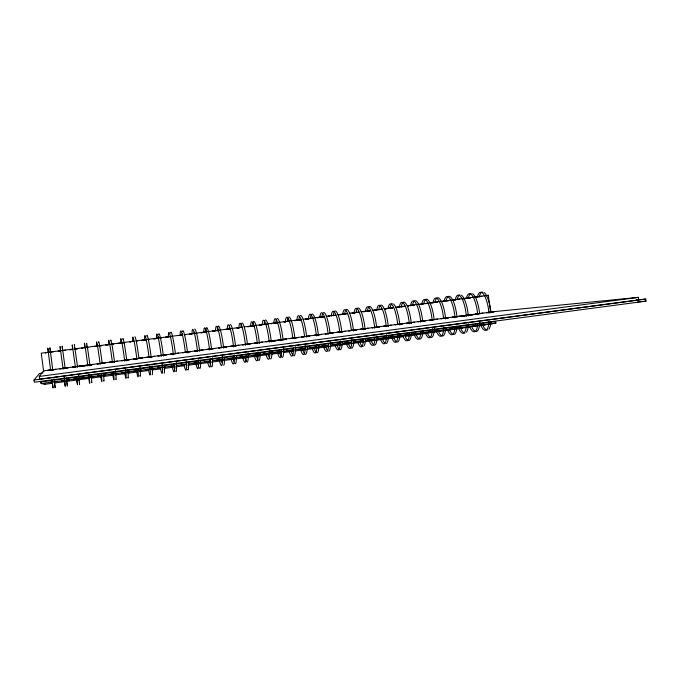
<?xml version="1.0" encoding="UTF-8"?>
<svg xmlns="http://www.w3.org/2000/svg" width="680" height="680" viewBox="0 0 680 680"><rect width="100%" height="100%" fill="white"/><g stroke="black" fill="none" stroke-linecap="round" stroke-linejoin="round"><path stroke-width="1.02" d="M40.868 381.93L41.072 383.537L44.871 384.276L52.224 383.299M40.97 382.508L41.667 381.82L52.309 380.409M39.295 376.431L43.435 370.889L494.81 311.559L638.392 297.364L638.724 299.931L39.652 379.185L39.295 376.431L638.392 297.364M636.225 299.982L645.736 299.081L646 301.147L34.289 382.219L34 380.018L39.576 373.464L42.73 373.048M347.284 313.795L346.724 313.795M53.397 351.883L52.334 351.925M137.513 340.995L136.697 341.003M486.242 295.724L488.325 295.281L490.705 312.825M314.712 347.233L316.914 346.953L313.361 347.446M419.144 304.462L418.633 304.572L419.169 304.547M425.833 303.646L426.351 303.526L425.212 303.611M45.959 352.775L45.433 352.894L45.993 352.869M452.225 300.203L456 299.616M463.327 298.758L466.123 298.316M82.331 348.058L81.761 348.185L82.892 348.109M481.754 296.37L478.941 296.82M130.39 341.836L129.752 341.972L130.186 341.964M141.874 340.374L145.885 339.779M295.12 348.211L495.66 321.623L495.864 323.153L471.954 326.663M184.416 334.942L185.121 334.798L184.212 334.841M189.278 334.237L193.35 333.633M196.18 333.412L196.894 333.268L196.019 333.319M271.592 323.544L270.767 323.731L271.507 323.68M294.168 320.646L298.367 320.034M329.162 316.089L328.219 316.285L329.545 316.175M340.587 314.611L339.618 314.815L340.263 314.772M357.731 312.486L358.725 312.281L356.626 312.486M362.772 311.763L366.036 311.27M403.435 306.544L401.132 306.901M408.527 305.813L407.43 306.025L408.603 305.932M254.516 343.23L262.471 342.21L258.961 342.618M436.373 302.302L437.521 302.082L435.608 302.26M441.49 301.563L444.856 301.061M447.5 300.857L448.664 300.637L445.859 300.925M474.81 297.245L481.831 296.319M441.21 330.454L439.45 330.667M58.114 351.195L60.571 350.829M64.456 350.498L65.654 350.276L62.671 350.557M94.392 346.502L97.92 345.993M100.564 345.822L101.822 345.584L99.917 345.746M148.266 339.643L149.608 339.397L147.84 339.541M160.114 338.104L161.475 337.858L160.514 337.918M166.787 337.101L165.427 337.348L167.135 337.212M236.7 328.066L240.321 327.548M266.126 324.351L264.503 324.598M299.948 319.991L300.696 319.88M335.002 315.435L333.336 315.681M351.976 313.131L355.666 312.604M368.279 311.142L370.065 310.82L367.038 311.134M379.567 309.68L381.378 309.349L373.66 310.403L376.652 310.089M398.063 307.148L396.202 307.479L398.2 307.292M414.043 305.192L412.335 305.447M419.747 304.359L424.413 303.705M430.95 302.906L434.681 302.37M457.785 299.548L459.782 299.192L457.002 299.481M468.843 298.112L470.866 297.755L467.126 298.172M176.486 365.611L177.174 365.508L176.256 365.619M111.69 344.394L113.815 344.037L110.993 344.301M119.944 343.153L117.802 343.519L119.654 343.366M123.624 342.848L124.482 342.72M131.061 341.725L133.943 341.326M178.636 335.563L182.537 335.036M218.909 330.488L217.047 330.76M225.726 329.469L230.511 328.831M230.571 328.984L228.709 329.248M252.934 326.102L253.819 325.966M261.613 324.802L259.19 325.227L261.528 324.998M276.054 323.102L276.947 322.975M283.909 321.929L287.793 321.402M310.514 318.639L313.072 318.197L309.885 318.537M319.362 317.322L316.786 317.764L318.979 317.551M321.938 317.161L324.53 316.719L320.356 317.186M341.351 314.491L346.06 313.863M344.709 314.211L345.618 314.075M387.702 308.474L384.948 308.941L386.971 308.745M389.903 308.354L392.666 307.887L388.697 308.329M409.317 305.685L413.993 305.065M410.609 335.648L436.602 331.84M438.685 331.534L469.871 326.961M81.047 378.284L81.617 378.199L78.684 378.573M444.924 329.962L448.69 329.443M188.275 364.046L188.981 363.945L188.088 364.055M200.039 362.482L200.43 362.414M270.495 353.124L267.368 353.549M47.43 352.546L48.407 352.41M49.512 352.461L51.527 352.189M72.709 349.256L69.683 349.75L72.633 349.469L72.25 344.904L75.497 367.633M83.827 347.828L85.85 347.556M74.715 349.197L77.741 348.704L74.8 348.993M86.742 347.642L87.72 347.505M108.919 344.573L105.816 345.066L108.647 344.802M156.757 338.376L153.561 338.887L156.238 338.64M167.654 336.974L170.689 336.566M250.963 326.171L247.579 326.706L250.928 326.375M273.224 323.298L277.091 322.796M308.865 318.673L305.328 319.251L309.527 318.775M330.828 315.834L334.637 315.341M398.99 307.012L403.775 306.425M282.055 351.585L278.911 352.019M293.582 350.055L290.42 350.489M440.818 330.505L437.469 330.964M456.458 328.423L463.607 327.471L461.762 327.709M467.56 326.952L471.954 326.357M152.133 368.849L153.476 368.662L151.716 368.875M163.974 367.276L165.342 367.081L164.39 367.2M258.392 354.739L255.791 355.087M413.159 334.169L411.264 334.433L416.092 333.769M417.078 333.668L418.982 333.396L416.151 333.795M424.388 332.673L422.594 332.928L430.185 331.916L428.255 332.154M99.977 363.519L97.061 363.936L105.272 362.865L101.031 363.375M80.393 378.377L78.582 378.615M115.549 373.711L117.682 373.413L114.877 373.771M127.492 372.122L129.642 371.824L127.823 372.053M139.392 370.541L141.576 370.234L139.782 370.464M199.333 362.584L197.481 362.831M222.759 359.474L220.898 359.72M271.337 353.124L274.966 352.614L271.55 353.056M325.779 345.797L328.372 345.431L326.196 345.712M371.195 339.762L373.906 339.388L371.841 339.651M393.728 336.77L396.508 336.387L394.493 336.642M446.004 329.936L451.767 329.137L448.995 329.494M471.725 326.417L474.691 326L472.872 326.23M482.749 324.947L485.75 324.53L483.956 324.76M443.284 330.259L440.394 330.667L443.181 330.31M479.272 325.389L483.038 324.878M52.3 382.075L49.317 382.491L52.334 382.1M64.464 380.46L61.455 380.876L64.439 380.494M90.61 377.026L93.67 376.601L90.78 376.966M83.767 377.986L79.271 378.607L85.093 377.859M86.632 377.655L88.069 377.468M102.612 375.428L105.689 375.003L102.841 375.368M148.725 369.274L145.545 369.707L148.249 369.368M160.633 367.693L157.429 368.135L161.101 367.659M172.516 366.112L169.286 366.562L171.912 366.223M184.365 364.539L181.118 364.99L184.705 364.531M196.189 362.967L192.916 363.426L196.46 362.967M207.978 361.403L204.68 361.862L208.182 361.411M209.202 361.275L210.188 361.139M219.733 359.848L216.41 360.298L218.883 359.992M231.463 358.284L228.114 358.751L231.54 358.309M232.56 358.173L235.144 357.825L232.492 358.148M243.159 356.736L239.793 357.195L243.168 356.762M244.188 356.626L246.78 356.277L244.188 356.6M266.466 353.642L263.05 354.11L266.348 353.685M278.077 352.096L274.635 352.572L277.89 352.155M289.654 350.557L286.161 351.041L289.408 350.625M301.206 349.027L297.678 349.512L300.892 349.103M301.903 348.967L305.388 348.483L212.679 360.757M312.724 347.497L309.213 347.981L312.35 347.582M324.216 345.975L320.688 346.46L323.774 346.06M335.673 344.454L332.061 344.947L335.172 344.548M336.183 344.411L339.804 343.91L337.654 344.19M347.106 342.933L343.536 343.425L345.593 343.162M358.513 341.42L354.909 341.912L356.932 341.657M347.548 342.907L351.203 342.397L349.078 342.669M358.887 341.402L362.567 340.892L360.476 341.156M369.886 339.906L366.18 340.416L368.254 340.153M381.225 338.402L377.493 338.921L379.534 338.657M381.48 338.402L385.22 337.883L383.18 338.138M392.538 336.898L388.773 337.416L390.796 337.161M403.962 335.41L407.762 334.892L405.773 335.138M448.579 329.486L452.498 328.95L450.619 329.188M120.921 343.017L121.967 342.873M262.607 324.666L266.203 324.224M355.062 312.876L353.107 313.131M366.375 311.414L363.596 311.763M410.337 305.719L411.341 305.592M421.515 304.274L422.51 304.139M433.653 302.702L431.732 302.949M444.762 301.257L442.06 301.597M455.855 299.82L452.557 300.228M51.663 369.869L47.498 370.455L55.794 369.368L51.637 369.954M125.528 360.153C111.529 362.134 139.901 358.216 125.927 360.188M137.717 358.555C123.063 360.621 152.796 356.515 138.193 358.572M149.881 356.957C134.844 359.082 165.401 354.85 150.424 356.966M162.019 355.359C147.806 357.315 176.171 353.617 163.072 355.224M198.22 350.6C184.212 352.529 213.231 348.747 199.266 350.464M234.132 345.882C220.532 347.803 248.345 343.961 235.152 345.831M246.041 344.318C232.79 346.128 260.44 342.55 247.087 344.182M386.554 325.848L383.52 326.273L391.442 325.252L387.583 325.712M398.072 324.334L395.063 324.751L402.985 323.731L399.092 324.199M409.555 322.822L406.58 323.238L414.494 322.218L410.499 322.779M477.836 313.846C466.616 315.392 492.583 312.01 478.848 313.709M445.987 318.113L448.86 317.704L440.954 318.725L444.958 318.249M457.41 316.608L460.25 316.208L452.344 317.228L456.212 316.693M468.809 315.112C480.182 313.539 454.062 316.94 467.789 315.248M34 380.018L645.736 299.081M54.289 380.146L89.122 375.53M91.094 375.267L234.269 356.277M236.224 356.023L270.036 351.543M271.983 351.279L281.605 350.004M283.551 349.75L293.173 348.475M77.639 378.709L73.559 379.27L77.537 378.76M89.743 377.102L85.638 377.663L87.576 377.425M101.804 375.504L97.682 376.065L100.538 375.7M113.841 373.906L109.693 374.476L113.543 373.975M125.851 372.308L121.677 372.878L124.457 372.529M41.072 383.537L76.865 378.786M78.974 378.505L137.93 370.676M140.037 370.404L174.777 365.789M176.885 365.508L186.354 364.25L185.402 364.403M188.462 363.97L210.57 361.037M307.42 348.177L316.897 346.919M319.005 346.638L328.482 345.38M330.582 345.1L340.059 343.842M342.168 343.561L351.637 342.303M353.745 342.023L363.222 340.765M365.322 340.484L374.799 339.226M376.907 338.946L443.233 330.14M444.898 329.97L454.81 328.61M456.917 328.329L495.864 323.153M137.385 370.812L133.629 371.297L138.847 370.583M149.761 369.138L150.781 369.002M161.67 367.557L162.69 367.421M173.553 365.976L174.565 365.84M197.217 362.831L199.138 362.584M209.006 361.267L210.01 361.139M220.762 359.703L222.657 359.457M255.858 355.045L257.72 354.798M267.495 353.506L270.096 353.243M404.838 335.265L400.036 335.92L402.024 335.673M426.317 332.418L427.32 332.282M438.523 330.795L433.636 331.466L435.548 331.219M446.148 329.868L449.692 329.307M458.677 328.151L459.663 328.015M459.841 327.964L460.836 327.828M85.314 377.782L88.536 377.298M54.323 383.019L89.012 378.411M91.111 378.131L100.572 376.873M102.672 376.592L113.186 375.199M115.285 374.918L125.8 373.524M127.899 373.243L137.36 371.986M139.459 371.705L148.92 370.447M152.073 370.03L160.48 368.909M164.688 368.356L184.654 365.695M187.807 365.279L269.79 354.382M271.889 354.101L281.35 352.844M283.45 352.563L292.91 351.313M295.01 351.033L403.265 336.642M405.365 336.362L409.572 335.801M422.017 321.257L425.977 320.714L418.064 321.733L422.025 321.181M493.943 311.763L490.492 312.256M479.077 325.44L479.85 325.337M446.666 329.74L445.272 329.927M457.759 328.27L456.373 328.449M468.817 326.8L467.449 326.978M268.473 353.37L270.062 353.166M280.075 351.832L281.648 351.628M291.652 350.293L293.207 350.089M303.195 348.763L305.209 348.5M54.4 381.795L57.409 381.412L54.425 381.828L55.148 387.71L53.907 378.658M66.555 380.179L69.53 379.805L66.521 380.222L66.844 382.389M72.811 349.087L41.251 353.175L43.715 371.986M74.91 348.815L133.824 341.19M135.923 340.918L182.214 334.925M184.314 334.653L242.174 327.156M244.273 326.885L301.078 319.532M303.178 319.251L324.224 316.531M326.324 316.26L335.793 315.036M337.892 314.764L347.361 313.531M349.469 313.259L358.938 312.035M361.037 311.763L370.506 310.539M372.606 310.267L382.075 309.034M384.183 308.762L393.652 307.538M395.751 307.267L405.221 306.043M407.32 305.771L488.325 295.281M490.127 312.231L486.37 312.749L494.071 311.746M265.668 353.88L263.517 354.152L265.803 353.821A19.669 2.907 82.5 0 0 269.841 350.132M364.471 328.746C377.613 327.182 351.016 330.438 364.131 328.874M375.768 327.344L371.943 327.794L379.874 326.774L376.04 327.225M340.774 331.942C326.349 333.659 355.716 330.08 341.241 331.806M352.469 330.403C338.546 332.061 366.834 328.61 352.869 330.276M269.935 341.258C255.187 343.009 285.575 339.311 270.81 341.062M258.026 342.822L254.524 343.238M476.952 297.092L475.269 297.296M465.919 298.52L463.275 298.817M251.991 326.034L253.861 325.805M284.597 322.005L285.566 321.887M297.058 320.399L295.231 320.62M206.142 331.976L200.812 332.767L203.337 332.537M239.326 327.879L237.456 328.108M157.794 338.232L158.814 338.104M226.703 329.511L227.69 329.383M145.401 340.043L142.672 340.365M179.843 335.58L180.846 335.452M49.453 352.265L51.493 352.019M218.79 330.352L212.551 331.245L214.132 331.126M194.352 333.506L195.262 333.396M191.607 334.058L189.941 334.245M122.995 342.745L124.737 342.55M86.895 347.421L87.856 347.31M95.718 346.469L96.679 346.35M299.336 319.906L300.892 319.736M241.315 327.42L242.199 327.318M58.76 351.237L60.562 351.033L60.035 346.486L63.112 369.265M288.66 321.3L289.357 321.224M636.616 300.135L638.724 299.931M637.542 301.92L646 301.147M495.125 321.716L495.712 322.184M79.433 383.775L79.594 384.447L78.642 375.385M78.642 378.7L78.948 380.774M76.551 378.973L77.486 384.727L76.636 376.712M66.989 383.426L67.388 386.078L66.428 378.063M64.456 380.579L65.272 386.359L64.15 377.298M48.441 352.614L47.787 348.058L50.558 369.852M50.549 352.342L49.912 347.786L52.845 370.617M51.901 379.993L53.023 387.991L52.334 382.194M44.786 383.63L44.871 384.276M77.63 367.353L74.366 344.632L74.4 345.466M65.118 367.931L62.152 346.205L62.688 350.769M74.605 347.574L74.791 349.197M281.673 349.639A19.643 3.068 82.5 0 1 277.38 352.308M273.81 323.289A19.643 3.068 82.5 0 1 276.99 321.079A19.643 3.068 82.5 0 1 281.087 340.612M281.409 356.847A19.643 3.094 82.5 0 1 279.387 352.036M275.817 323.025A19.643 3.094 82.5 0 1 276.403 319.379M277.091 318.469A19.643 3.094 82.5 0 1 283.016 339.311M283.696 348.296A19.643 3.094 82.5 0 1 282.285 357.399M262.225 324.793A19.669 2.907 82.5 0 1 265.225 322.6A19.669 2.907 82.5 0 1 269.246 342.176M269.773 358.394A19.669 2.933 82.5 0 1 267.818 353.575M264.231 324.53A19.669 2.933 82.5 0 1 264.767 320.883M265.412 319.982A19.669 2.933 82.5 0 1 271.295 341.904M271.915 350.94A19.669 2.933 82.5 0 1 270.606 358.955M293.454 348.083A19.618 3.221 82.5 0 1 288.923 350.769M285.37 321.793A19.618 3.221 82.5 0 1 288.618 319.32A19.618 3.221 82.5 0 1 292.774 338.028M293.012 355.3A19.618 3.247 82.5 0 1 290.921 350.506M287.368 321.529A19.618 3.247 82.5 0 1 288.014 317.875M288.736 316.965A19.618 3.247 82.5 0 1 294.933 338.793M295.469 346.74A19.618 3.247 82.5 0 1 293.93 355.844M455.158 326.647A19.27 5.346 82.5 0 1 447.474 329.715M444.142 301.223A19.27 5.346 82.5 0 1 449.871 298.716A19.27 5.346 82.5 0 1 455.031 317.73M457.121 326.383A19.27 5.372 82.5 0 1 449.404 329.46M446.071 300.976A19.27 5.372 82.5 0 1 451.826 298.46A19.27 5.372 82.5 0 1 456.994 317.475M257.992 351.704A19.695 2.745 82.5 0 1 254.209 355.385M250.605 326.298A19.695 2.745 82.5 0 1 253.334 323.875A19.695 2.745 82.5 0 1 257.252 342.695M258.102 359.95A19.695 2.771 82.5 0 1 256.224 355.113M252.62 326.034A19.695 2.771 82.5 0 1 255.476 323.858A19.695 2.771 82.5 0 1 259.428 343.459M260.083 352.503A19.695 2.771 82.5 0 1 258.901 360.519M375.037 337.263A19.448 4.301 82.5 0 1 368.9 340.153M365.457 311.414A19.448 4.301 82.5 0 1 370.022 309.043A19.448 4.301 82.5 0 1 374.697 328.296M377.069 335.937A19.439 4.326 82.5 0 1 370.863 339.889M367.421 311.159A19.439 4.326 82.5 0 1 371.883 308.55A19.439 4.326 82.5 0 1 376.592 327.012M489.141 321.087A19.201 5.78 82.5 0 1 480.726 325.303M477.445 296.913A19.201 5.78 82.5 0 1 483.659 294.346A19.201 5.78 82.5 0 1 489.013 313.259M487.415 330.029A19.193 5.806 82.5 0 1 482.638 325.048M479.358 296.667A19.193 5.806 82.5 0 1 482.264 292M483.829 292.315A19.193 5.806 82.5 0 1 490.875 311.993M491.011 321.895A19.193 5.806 82.5 0 1 488.827 329.179M149.974 366.01A19.924 1.275 82.5 0 1 148.444 369.427M144.679 340.017A19.924 1.275 82.5 0 1 145.8 337.781A19.924 1.275 82.5 0 1 148.988 356.923M146.719 336.124A19.924 1.3 82.5 0 1 151.224 357.697M152.073 365.729A19.924 1.3 82.5 0 1 152.167 374.765M246.16 354.348A19.72 2.584 82.5 0 1 242.581 356.923M238.952 327.802A19.72 2.584 82.5 0 1 241.604 325.652A19.72 2.584 82.5 0 1 245.472 345.296M246.406 361.513A19.72 2.618 82.5 0 1 244.596 356.66M240.975 327.539A19.72 2.618 82.5 0 1 241.4 323.892M241.961 323.008A19.72 2.618 82.5 0 1 247.418 343.986M248.175 353.005A19.72 2.618 82.5 0 1 247.163 362.083M351.892 339.269A19.491 3.995 82.5 0 1 346.197 343.171M342.72 314.364A19.491 3.995 82.5 0 1 346.825 311.788A19.491 3.995 82.5 0 1 351.365 330.327M353.889 340.068A19.491 4.021 82.5 0 1 348.168 342.907M344.7 314.109A19.491 4.021 82.5 0 1 348.95 311.772A19.491 4.021 82.5 0 1 353.49 331.092M88.842 374.102A20.06 0.425 82.5 0 1 88.604 377.375M84.753 347.777A20.06 0.425 82.5 0 1 85 345.907A20.06 0.425 82.5 0 1 87.847 366.036M86.844 347.505A20.052 0.459 82.5 0 1 86.7 346.01M86.53 343.893A20.052 0.459 82.5 0 1 89.99 365.755M91.094 374.901A20.052 0.459 82.5 0 1 91.562 382.16M398.115 333.149A19.397 4.607 82.5 0 1 391.493 337.152M388.084 308.49A19.397 4.607 82.5 0 1 392.844 305.839A19.397 4.607 82.5 0 1 397.69 324.241M400.07 333.948A19.388 4.633 82.5 0 1 393.448 336.889M390.039 308.236A19.388 4.633 82.5 0 1 392.232 303.611M393.499 303.977A19.388 4.633 82.5 0 1 399.789 324.998M125.621 369.231A19.983 0.935 82.5 0 1 124.602 372.598M120.802 343.111A19.983 0.935 82.5 0 1 121.618 341.173A19.983 0.935 82.5 0 1 124.712 361.182M122.74 339.218A19.975 0.969 82.5 0 1 126.829 360.91M127.84 370.03A19.975 0.969 82.5 0 1 127.763 377.332M137.912 368.696A19.958 1.105 82.5 0 1 136.535 371.008M132.761 341.564A19.958 1.105 82.5 0 1 133.756 339.6A19.958 1.105 82.5 0 1 136.927 359.575M134.929 336.821A19.949 1.139 82.5 0 1 138.916 358.25M139.918 367.344A19.949 1.139 82.5 0 1 139.766 375.734M234.209 354.85A19.745 2.422 82.5 0 1 230.919 358.479M227.273 329.315A19.745 2.422 82.5 0 1 229.746 327.182A19.745 2.422 82.5 0 1 233.537 346.868M233.844 361.216A19.745 2.457 82.5 0 1 232.942 358.207M229.304 329.052A19.745 2.457 82.5 0 1 229.542 325.992M230.197 324.522A19.745 2.457 82.5 0 1 235.611 346.596M236.317 355.657A19.745 2.457 82.5 0 1 234.685 363.077M316.914 344.973A19.567 3.536 82.5 0 1 311.925 347.718M308.397 318.81A19.567 3.536 82.5 0 1 312.103 316.531A19.567 3.536 82.5 0 1 316.421 335.962M318.937 344.7A19.567 3.562 82.5 0 1 313.905 347.454M310.386 318.554A19.567 3.562 82.5 0 1 311.142 314.891M311.942 313.973A19.567 3.562 82.5 0 1 318.452 335.699M443.862 327.089A19.295 5.194 82.5 0 1 436.339 331.194M432.99 302.668A19.295 5.194 82.5 0 1 438.396 299.948A19.295 5.194 82.5 0 1 443.538 318.214M445.774 327.887A19.295 5.219 82.5 0 1 438.269 330.939M434.92 302.422A19.295 5.219 82.5 0 1 440.512 299.923A19.295 5.219 82.5 0 1 445.613 318.971M432.471 328.593A19.32 5.049 82.5 0 1 425.17 332.681M421.804 304.122A19.32 5.049 82.5 0 1 427.057 301.418A19.32 5.049 82.5 0 1 432.123 319.71M429.99 337.034A19.32 5.074 82.5 0 1 427.1 332.426M423.742 303.866A19.32 5.074 82.5 0 1 429.021 301.163A19.32 5.074 82.5 0 1 434.103 319.455M434.444 328.329A19.32 5.074 82.5 0 1 431.375 337.51M222.267 356.43A19.771 2.261 82.5 0 1 219.224 360.026M215.569 330.837A19.771 2.261 82.5 0 1 217.77 328.474A19.771 2.261 82.5 0 1 221.45 347.403M222.122 362.772A19.771 2.295 82.5 0 1 221.255 359.762M217.6 330.574A19.771 2.295 82.5 0 1 219.921 328.457A19.771 2.295 82.5 0 1 223.652 348.168M224.392 357.238A19.771 2.295 82.5 0 1 223.601 365.228M101.252 373.558A20.035 0.595 82.5 0 1 100.64 375.776M96.806 346.214A20.035 0.595 82.5 0 1 97.231 344.326A20.035 0.595 82.5 0 1 100.172 364.412M98.634 342.329A20.026 0.629 82.5 0 1 102.161 363.077M103.377 373.277A20.026 0.629 82.5 0 1 103.666 380.545M210.358 359.1A19.796 2.099 82.5 0 1 207.502 361.582M203.83 332.35A19.796 2.099 82.5 0 1 205.938 330.267A19.796 2.099 82.5 0 1 209.576 350.022M210.375 364.335A19.796 2.133 82.5 0 1 209.542 361.318M205.862 332.087A19.796 2.133 82.5 0 1 206.023 329.026M206.125 328.449A19.796 2.133 82.5 0 1 211.531 348.704M212.373 357.748A19.796 2.133 82.5 0 1 211.14 366.214M386.605 334.671A19.422 4.454 82.5 0 1 380.214 338.649M376.788 309.952A19.422 4.454 82.5 0 1 381.387 307.317A19.422 4.454 82.5 0 1 386.155 325.754M384.795 343.06A19.414 4.479 82.5 0 1 382.168 338.394M378.743 309.697A19.414 4.479 82.5 0 1 379.814 306.025M380.851 305.082A19.414 4.479 82.5 0 1 388.263 326.519M388.569 335.469A19.414 4.479 82.5 0 1 386.027 343.561M162.103 364.403A19.898 1.445 82.5 0 1 160.319 367.854M156.57 338.478A19.898 1.445 82.5 0 1 157.947 336.473A19.898 1.445 82.5 0 1 161.27 356.379M162.851 369.733A19.898 1.47 82.5 0 1 162.367 367.574M158.627 338.207A19.898 1.47 82.5 0 1 158.593 336.71M158.661 334.577A19.898 1.47 82.5 0 1 163.379 356.099M164.288 365.202A19.898 1.47 82.5 0 1 164.152 373.167M198.296 359.609A19.822 1.938 82.5 0 1 195.755 363.146M192.057 333.88A19.822 1.938 82.5 0 1 193.987 331.815A19.822 1.938 82.5 0 1 197.548 351.602M198.594 365.908A19.822 1.964 82.5 0 1 197.795 362.874M194.106 333.616A19.822 1.964 82.5 0 1 194.114 332.12M194.701 329.103A19.822 1.964 82.5 0 1 199.639 351.33M200.447 360.409A19.822 1.964 82.5 0 1 199.325 367.795M305.184 345.449A19.593 3.375 82.5 0 1 300.441 349.24M296.897 320.297A19.593 3.375 82.5 0 1 300.322 317.806A19.593 3.375 82.5 0 1 304.555 336.481M307.232 346.256A19.593 3.408 82.5 0 1 302.43 348.976M298.894 320.042A19.593 3.408 82.5 0 1 299.591 316.378M300.356 315.469A19.593 3.408 82.5 0 1 306.705 337.246M328.601 343.425A19.541 3.689 82.5 0 1 323.374 346.197M319.872 317.322A19.541 3.689 82.5 0 1 323.748 315.027A19.541 3.689 82.5 0 1 328.134 334.424M327.649 350.676A19.541 3.715 82.5 0 1 325.354 345.933M321.852 317.067A19.541 3.715 82.5 0 1 322.66 313.403M323.501 312.486A19.541 3.715 82.5 0 1 330.046 333.132M330.625 342.082A19.541 3.715 82.5 0 1 328.686 351.212M340.263 340.808A19.516 3.842 82.5 0 1 334.798 344.683M331.313 315.843A19.516 3.842 82.5 0 1 335.24 313.284A19.516 3.842 82.5 0 1 339.711 331.857M342.269 341.606A19.516 3.867 82.5 0 1 336.778 344.42M333.293 315.588A19.516 3.867 82.5 0 1 334.152 311.916M335.027 310.998A19.516 3.867 82.5 0 1 341.844 332.622M409.555 332.69A19.371 4.752 82.5 0 1 402.747 335.656M399.355 307.028A19.371 4.752 82.5 0 1 404.421 304.598A19.371 4.752 82.5 0 1 409.3 323.748M411.536 332.426A19.363 4.777 82.5 0 1 404.694 335.401M401.302 306.774A19.363 4.777 82.5 0 1 406.394 304.334A19.363 4.777 82.5 0 1 411.289 323.484M186.269 361.199A19.848 1.776 82.5 0 1 183.974 364.709M180.26 335.41A19.848 1.776 82.5 0 1 181.925 333.115A19.848 1.776 82.5 0 1 185.368 352.147M186.787 367.48A19.848 1.802 82.5 0 1 186.014 364.438M182.308 335.138A19.848 1.802 82.5 0 1 182.308 333.642M182.452 331.508A19.848 1.802 82.5 0 1 187.578 352.911M188.428 362.006A19.848 1.802 82.5 0 1 187.476 369.368M420.997 331.177A19.346 4.904 82.5 0 1 413.967 334.169M410.592 305.575A19.346 4.904 82.5 0 1 415.828 303.118A19.346 4.904 82.5 0 1 420.775 322.235M423.028 329.842A19.337 4.93 82.5 0 1 415.913 333.905M412.539 305.32A19.337 4.93 82.5 0 1 417.656 302.634A19.337 4.93 82.5 0 1 422.662 320.96M113.509 371.934A20.009 0.773 82.5 0 1 112.633 374.178M108.817 344.658A20.009 0.773 82.5 0 1 109.386 342.49A20.009 0.773 82.5 0 1 112.319 361.743M110.704 340.774A20 0.799 82.5 0 1 114.58 362.517M115.515 370.575A20 0.799 82.5 0 1 115.728 378.938M174.275 363.876A19.873 1.606 82.5 0 1 172.159 366.282M168.436 336.94A19.873 1.606 82.5 0 1 169.992 334.917A19.873 1.606 82.5 0 1 173.4 354.781M174.947 369.053A19.873 1.64 82.5 0 1 174.207 366.01M170.569 333.047A19.873 1.64 82.5 0 1 175.372 353.455M176.29 362.525A19.873 1.64 82.5 0 1 175.593 370.957M363.469 338.801A19.465 4.148 82.5 0 1 357.561 341.657M354.11 312.885A19.465 4.148 82.5 0 1 358.504 310.53A19.465 4.148 82.5 0 1 363.103 329.825M363.179 346.604A19.465 4.173 82.5 0 1 359.533 341.394M356.074 312.63A19.465 4.173 82.5 0 1 360.502 310.275A19.465 4.173 82.5 0 1 365.109 329.562M365.475 338.529A19.465 4.173 82.5 0 1 364.166 345.805M477.793 323.646A19.227 5.635 82.5 0 1 469.667 326.774M466.369 298.35A19.227 5.635 82.5 0 1 472.421 295.8A19.227 5.635 82.5 0 1 477.717 314.747M479.825 322.32A19.218 5.661 82.5 0 1 471.588 326.519M468.29 298.095A19.218 5.661 82.5 0 1 471.104 293.437M472.634 293.76A19.218 5.661 82.5 0 1 479.579 313.471M466.488 325.142A19.244 5.491 82.5 0 1 458.583 328.245M455.269 299.786A19.244 5.491 82.5 0 1 461.159 297.253A19.244 5.491 82.5 0 1 466.387 316.234M465.086 333.013A19.244 5.516 82.5 0 1 460.504 327.99M457.198 299.531A19.244 5.516 82.5 0 1 459.927 294.882M461.414 295.205A19.244 5.516 82.5 0 1 468.35 315.979M468.52 323.816A19.244 5.516 82.5 0 1 466.421 332.171M218.688 347.939L226.652 346.919L218.688 347.939M214.668 348.483L206.652 349.537L214.668 348.483M190.578 351.645L182.529 352.707L190.578 351.645M178.492 353.234L170.417 354.297L178.492 353.234M117.555 361.25L109.369 362.321L117.555 361.25M472.957 314.789L460.896 316.336L472.957 314.789M91.519 364.922L78.948 366.579L91.519 364.922M92.947 364.48L84.719 365.559L92.947 364.48M80.597 366.103L72.343 367.192L80.597 366.103M68.212 367.736L59.942 368.824L68.212 367.736M437.435 319.209L429.522 320.229L437.435 319.209M333.276 332.894L325.337 333.923L333.276 332.894M321.555 334.441L313.667 335.469L321.555 334.441M309.8 335.988L301.903 337.017L309.8 335.988M298.019 337.535L290.105 338.563L298.019 337.535M286.203 339.091L278.281 340.119L286.203 339.091M286.186 339.346L274.048 340.909L286.186 339.346M251.71 355.615L254.77 355.224L251.71 355.615"/></g></svg>
